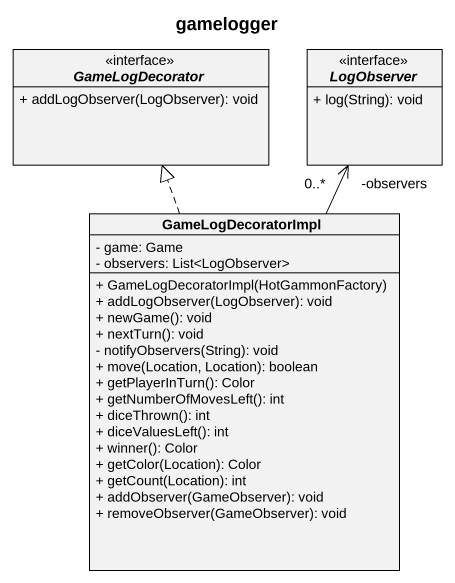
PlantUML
@startuml
title gamelogger
hide circle
hide empty members
skinparam classAttributeIconSize 0
interface GameLogDecorator <<interface>> {
  + addLogObserver(LogObserver): void
}
interface LogObserver <<interface>> {
  + log(String): void
}
class GameLogDecoratorImpl {
  - game: Game
  - observers: List<LogObserver>
  + GameLogDecoratorImpl(HotGammonFactory)
  + addLogObserver(LogObserver): void
  + newGame(): void
  + nextTurn(): void
  - notifyObservers(String): void
  + move(Location, Location): boolean
  + getPlayerInTurn(): Color
  + getNumberOfMovesLeft(): int
  + diceThrown(): int
  + diceValuesLeft(): int
  + winner(): Color
  + getColor(Location): Color
  + getCount(Location): int
  + addObserver(GameObserver): void
  + removeObserver(GameObserver): void
}
GameLogDecoratorImpl .up.|> GameLogDecorator
GameLogDecoratorImpl -up-> "-observers\n0..*" LogObserver
@enduml
